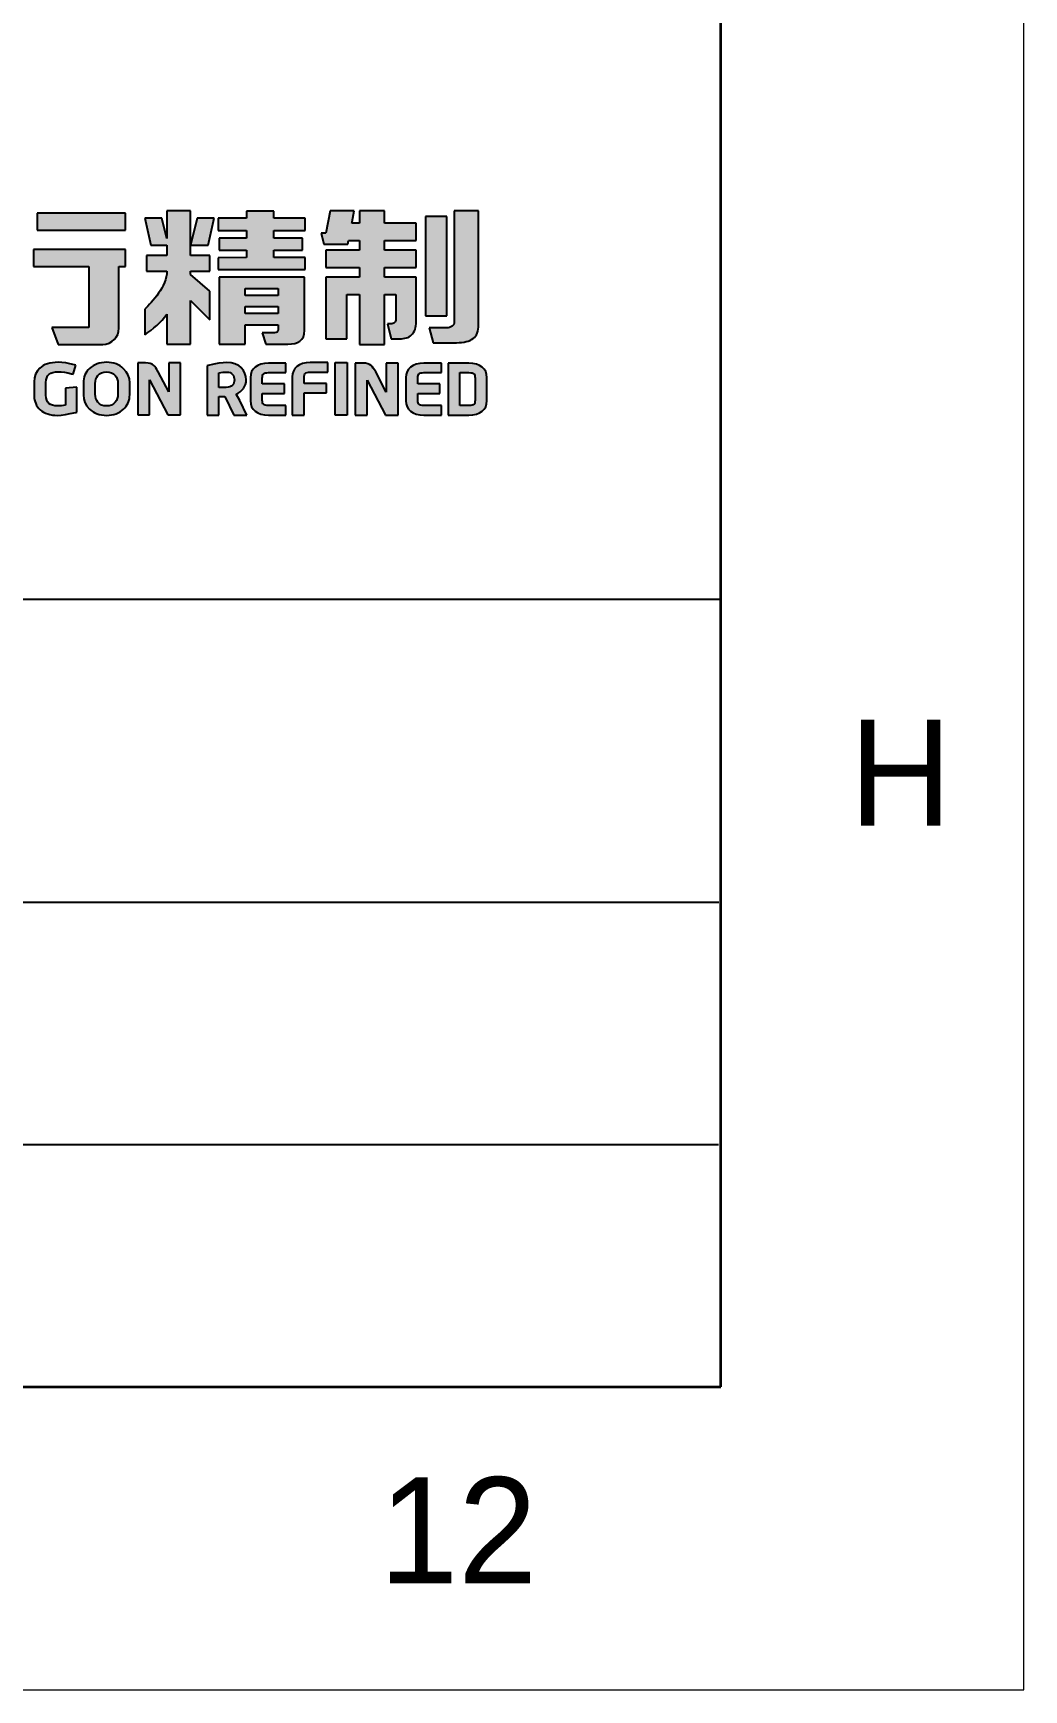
# Model space of a CAD drawing. Extents: x 1129386 to 1341523, y 309636 to 351636.
# Drawn here: x 1338255 to 1341523, y 309636 to 315104 of the extents above; entities that cross this region are included whole.
import ezdxf

# ---------------------------------------------------------------- set-up
doc = ezdxf.new("R2010")
doc.units = 0
doc.header["$LTSCALE"] = 1000
doc.header["$MEASUREMENT"] = 0
doc.linetypes.add('SLD-实线', pattern=[0, 0])
doc.layers.add('LOGO层', color=152, linetype='SLD-实线')
doc.layers.add('实线层', color=7, linetype='SLD-实线', lineweight=35)
doc.styles.add('SLDTEXTSTYLE1', font='')
doc.styles.get('SLDTEXTSTYLE1').set_extended_font_data('汉仪长仿宋体')

# ---------------------------------------------------------------- blocks, each defined once
blk = doc.blocks.new('块1')
at = {"layer": 'LOGO层'}
for points in [[(26.117, 4.443), (25.311, 4.443), (25.002, 3.172), (25.002, 4.792), (23.891, 4.792), (23.891, 3.483), (23.657, 4.443), (22.852, 4.443), (23.137, 3.172), (23.891, 3.172), (23.891, 2.691), (22.936, 2.691), (22.936, 1.951), (23.891, 1.951), (23.883, 1.814), (23.86, 1.678), (23.823, 1.542), (23.775, 1.409), (23.716, 1.278), (23.649, 1.15), (23.575, 1.025), (23.495, 0.905), (23.411, 0.789), (23.325, 0.679), (23.239, 0.575), (23.153, 0.477), (23.07, 0.386), (22.991, 0.302), (22.918, 0.227), (22.852, 0.161), (22.852, -1.049), (22.995, -0.949), (23.137, -0.842), (23.276, -0.729), (23.411, -0.61), (23.542, -0.486), (23.666, -0.356), (23.783, -0.222), (23.891, -0.083), (23.891, -1.497), (25.002, -1.497), (25.002, 0.559), (25.908, -0.352), (25.908, 1.013), (25.002, 1.798), (25.002, 1.951), (25.908, 1.951), (25.908, 2.691), (25.002, 2.691), (25.002, 3.172), (25.831, 3.172)], [(28.932, 3.508), (28.932, 3.871), (30.412, 3.871), (30.412, 4.443), (28.932, 4.443), (28.932, 4.785), (28.722, 4.785), (27.645, 4.785), (27.638, 4.785), (27.638, 4.443), (26.303, 4.443), (26.303, 3.871), (27.638, 3.871), (27.638, 3.508), (26.357, 3.508), (26.357, 2.943), (27.638, 2.943), (27.638, 2.587), (26.303, 2.586), (26.303, 2.035), (30.412, 2.035), (30.412, 2.587), (28.932, 2.587), (28.932, 2.943), (30.289, 2.943), (30.289, 3.508)], [(35.641, 4.215), (34.152, 4.215), (34.152, 4.792), (33.858, 4.792), (32.977, 4.792), (32.977, 4.215), (32.609, 4.215), (32.62, 4.275), (32.722, 4.792), (31.593, 4.792), (31.388, 3.748), (31.168, 3.748), (31.286, 3.229), (32.416, 3.229), (32.449, 3.4), (32.977, 3.4), (32.977, 2.94), (31.388, 2.94), (31.388, 2.125), (32.977, 2.125), (32.977, 1.665), (32.372, 1.665), (31.388, 1.665), (31.388, 1.591), (31.384, -1.243), (32.155, -1.243), (32.372, -1.243), (32.372, 0.85), (32.977, 0.85), (32.977, -1.423), (32.977, -1.502), (34.152, -1.502), (34.152, 0.85), (34.688, 0.85), (34.688, -0.303), (34.684, -0.356), (34.672, -0.403), (34.651, -0.442), (34.622, -0.474), (34.585, -0.499), (34.54, -0.517), (34.487, -0.527), (34.425, -0.531), (34.288, -0.531), (34.465, -1.243), (34.746, -1.243), (34.851, -1.242), (34.946, -1.237), (35.032, -1.229), (35.11, -1.216), (35.182, -1.198), (35.248, -1.173), (35.309, -1.142), (35.367, -1.104), (35.421, -1.057), (35.472, -1.002), (35.518, -0.94), (35.557, -0.87), (35.59, -0.795), (35.615, -0.713), (35.63, -0.628), (35.636, -0.538), (35.636, 0.85), (35.636, 1.591), (35.636, 1.665), (34.152, 1.665), (34.152, 2.125), (35.636, 2.125), (35.636, 2.94), (34.152, 2.94), (34.152, 3.4), (35.641, 3.4)], [(21.933, 4.677), (17.775, 4.677), (17.775, 3.882), (21.933, 3.882)], [(36.085, -0.151), (37.091, -0.151), (37.091, 4.531), (36.085, 4.531)], [(21.933, 2.964), (17.598, 2.964), (17.598, 2.169), (20.212, 2.169), (20.212, -0.706), (18.473, -0.706), (18.766, -1.502), (20.865, -1.502), (21.019, -1.487), (21.164, -1.442), (21.294, -1.371), (21.408, -1.277), (21.502, -1.164), (21.572, -1.033), (21.617, -0.889), (21.633, -0.734), (21.633, 2.169), (21.933, 2.169)], [(24.537, -2.376), (23.981, -2.376), (23.981, -3.74), (23.48, -2.791), (23.423, -2.688), (23.368, -2.604), (23.318, -2.539), (23.27, -2.492), (23.195, -2.441), (23.107, -2.405), (23.005, -2.383), (22.89, -2.376), (22.519, -2.376), (22.519, -4.824), (23.076, -4.824), (23.076, -3.175), (23.938, -4.824), (24.537, -4.824)], [(28.318, -2.435), (28.173, -2.491), (28.051, -2.571), (27.955, -2.67), (27.886, -2.786), (27.844, -2.917), (27.831, -3.064), (27.831, -4.165), (27.844, -4.31), (27.885, -4.44), (27.953, -4.553), (28.047, -4.65), (28.171, -4.731), (28.317, -4.79), (28.486, -4.825), (28.676, -4.837), (29.504, -4.837), (29.504, -4.392), (28.676, -4.392), (28.594, -4.388), (28.527, -4.376), (28.474, -4.355), (28.437, -4.326), (28.419, -4.303), (28.403, -4.264), (28.392, -4.209), (28.387, -4.132), (28.387, -3.814), (29.438, -3.814), (29.438, -3.369), (28.387, -3.369), (28.387, -3.098), (28.392, -3.02), (28.404, -2.963), (28.42, -2.924), (28.437, -2.899), (28.475, -2.87), (28.527, -2.85), (28.594, -2.838), (28.676, -2.834), (29.504, -2.834), (29.504, -2.389), (28.676, -2.389), (28.486, -2.4)], [(30.373, -2.937), (30.389, -2.897), (30.407, -2.872), (30.444, -2.844), (30.497, -2.824), (30.564, -2.811), (30.646, -2.807), (31.473, -2.807), (31.473, -2.362), (30.646, -2.362), (30.456, -2.374), (30.288, -2.408), (30.143, -2.465), (30.021, -2.545), (29.925, -2.644), (29.856, -2.759), (29.814, -2.891), (29.8, -3.038), (29.8, -4.837), (30.357, -4.837), (30.357, -3.788), (31.408, -3.788), (31.408, -3.343), (30.357, -3.343), (30.357, -3.072), (30.361, -2.994)], [(31.828, -2.362), (31.828, -4.837), (32.385, -4.837), (32.385, -2.362)], [(35.643, -2.435), (35.498, -2.491), (35.376, -2.571), (35.28, -2.67), (35.211, -2.786), (35.169, -2.917), (35.155, -3.064), (35.155, -4.165), (35.169, -4.31), (35.21, -4.44), (35.278, -4.553), (35.372, -4.65), (35.496, -4.731), (35.642, -4.79), (35.811, -4.825), (36.001, -4.837), (36.828, -4.837), (36.828, -4.392), (36.001, -4.392), (35.919, -4.388), (35.851, -4.376), (35.799, -4.355), (35.761, -4.326), (35.744, -4.303), (35.728, -4.264), (35.716, -4.209), (35.712, -4.132), (35.712, -3.814), (36.763, -3.814), (36.763, -3.369), (35.712, -3.369), (35.712, -3.098), (35.716, -3.02), (35.728, -2.963), (35.745, -2.924), (35.762, -2.899), (35.799, -2.87), (35.852, -2.85), (35.919, -2.838), (36.001, -2.834), (36.828, -2.834), (36.828, -2.389), (36.001, -2.389), (35.811, -2.4)]]:
    blk.add_hatch(color=256, dxfattribs=at).paths.add_polyline_path(points, flags=0)
at = {"layer": 'LOGO层', "true_color": 0x0077d4}
for points in [[(37.15, -0.722), (37.077, -0.727), (36.257, -0.725), (36.434, -1.423), (37.535, -1.423), (37.664, -1.42), (37.784, -1.411), (37.896, -1.396), (37.999, -1.374), (38.093, -1.347), (38.178, -1.314), (38.255, -1.275), (38.323, -1.229), (38.382, -1.177), (38.434, -1.116), (38.478, -1.046), (38.514, -0.968), (38.541, -0.882), (38.561, -0.787), (38.573, -0.684), (38.577, -0.572), (38.577, 4.792), (37.433, 4.792), (37.433, -0.451), (37.427, -0.507), (37.408, -0.559), (37.376, -0.606), (37.331, -0.648), (37.277, -0.683), (37.217, -0.708)], [(19.116, -3.564), (19.116, -4.369), (18.923, -4.396), (18.74, -4.405), (18.609, -4.398), (18.497, -4.375), (18.402, -4.337), (18.326, -4.283), (18.267, -4.212), (18.225, -4.126), (18.2, -4.023), (18.192, -3.903), (18.192, -3.3), (18.2, -3.179), (18.227, -3.075), (18.271, -2.988), (18.334, -2.918), (18.416, -2.863), (18.516, -2.825), (18.636, -2.802), (18.775, -2.795), (18.913, -2.801), (19.064, -2.818), (19.227, -2.848), (19.4, -2.89), (19.473, -2.909), (19.599, -2.48), (19.534, -2.463), (19.322, -2.414), (19.124, -2.378), (18.941, -2.357), (18.773, -2.349), (18.633, -2.354), (18.502, -2.366), (18.379, -2.387), (18.265, -2.417), (18.16, -2.455), (18.064, -2.501), (17.978, -2.555), (17.9, -2.617), (17.785, -2.748), (17.702, -2.9), (17.652, -3.075), (17.635, -3.27), (17.635, -3.933), (17.64, -4.031), (17.653, -4.125), (17.675, -4.214), (17.707, -4.298), (17.747, -4.378), (17.796, -4.452), (17.854, -4.522), (17.92, -4.586), (17.998, -4.648), (18.082, -4.701), (18.174, -4.747), (18.273, -4.784), (18.379, -4.813), (18.492, -4.833), (18.612, -4.846), (18.738, -4.85), (18.912, -4.841), (19.113, -4.814), (19.34, -4.769), (19.592, -4.707), (19.642, -4.693), (19.642, -3.524)], [(34.233, -2.389), (34.233, -3.753), (33.732, -2.804), (33.675, -2.701), (33.621, -2.617), (33.57, -2.551), (33.522, -2.505), (33.447, -2.454), (33.358, -2.418), (33.256, -2.396), (33.141, -2.389), (32.771, -2.389), (32.771, -4.837), (33.328, -4.837), (33.328, -3.188), (34.189, -4.837), (34.789, -4.837), (34.789, -2.389)]]:
    blk.add_hatch(color=152, dxfattribs=at).paths.add_polyline_path(points, flags=0)
at = {"layer": 'LOGO层'}
h = blk.add_hatch(color=256, dxfattribs=at)
h.paths.add_polyline_path([(30.38, 1.665), (26.349, 1.665), (26.349, -1.49), (27.584, -1.49), (27.584, -0.582), (29.136, -0.582), (29.136, -0.82), (29.126, -0.878), (29.093, -0.919), (29.038, -0.944), (28.962, -0.952), (28.38, -0.952), (28.557, -1.49), (29.597, -1.49), (29.767, -1.481), (29.916, -1.455), (30.046, -1.411), (30.155, -1.35), (30.254, -1.259), (30.324, -1.144), (30.366, -1.007), (30.38, -0.848)], flags=0)
h.paths.add_polyline_path([(29.136, 0.8), (27.584, 0.8), (27.584, 1.135), (29.136, 1.135)], flags=0)
h.paths.add_polyline_path([(29.136, -0.045), (27.584, -0.045), (27.584, 0.276), (29.136, 0.276)], flags=0)
at = {"layer": 'LOGO层', "true_color": 0x0077d4}
h = blk.add_hatch(color=152, dxfattribs=at)
h.paths.add_polyline_path([(21.17, -2.354), (21.05, -2.349), (20.929, -2.354), (20.814, -2.368), (20.705, -2.39), (20.601, -2.422), (20.504, -2.462), (20.412, -2.512), (20.327, -2.57), (20.248, -2.637), (20.18, -2.707), (20.121, -2.782), (20.071, -2.861), (20.03, -2.945), (19.998, -3.033), (19.975, -3.125), (19.961, -3.222), (19.957, -3.322), (19.957, -3.874), (19.975, -4.069), (20.029, -4.247), (20.119, -4.41), (20.244, -4.555), (20.324, -4.624), (20.41, -4.684), (20.502, -4.734), (20.6, -4.776), (20.704, -4.808), (20.814, -4.831), (20.929, -4.845), (21.05, -4.85), (21.17, -4.845), (21.284, -4.832), (21.393, -4.809), (21.496, -4.777), (21.593, -4.736), (21.684, -4.686), (21.769, -4.627), (21.848, -4.559), (21.916, -4.489), (21.975, -4.414), (22.025, -4.335), (22.067, -4.252), (22.099, -4.164), (22.122, -4.071), (22.135, -3.975), (22.14, -3.874), (22.14, -3.322), (22.122, -3.131), (22.068, -2.954), (21.978, -2.793), (21.853, -2.648), (21.773, -2.578), (21.687, -2.518), (21.595, -2.466), (21.497, -2.424), (21.394, -2.392), (21.285, -2.368)], flags=0)
h.paths.add_polyline_path([(21.575, -3.244), (21.583, -3.352), (21.583, -3.845), (21.575, -3.953), (21.55, -4.054), (21.51, -4.146), (21.454, -4.229), (21.375, -4.306), (21.282, -4.362), (21.174, -4.394), (21.05, -4.405), (20.922, -4.394), (20.811, -4.362), (20.716, -4.307), (20.638, -4.229), (20.584, -4.147), (20.544, -4.056), (20.521, -3.955), (20.513, -3.845), (20.513, -3.352), (20.521, -3.242), (20.544, -3.142), (20.584, -3.051), (20.638, -2.97), (20.717, -2.893), (20.811, -2.838), (20.922, -2.805), (21.05, -2.794), (21.174, -2.805), (21.282, -2.838), (21.375, -2.894), (21.455, -2.971), (21.511, -3.053), (21.551, -3.144)], flags=0)
h = blk.add_hatch(color=152, dxfattribs=at)
h.paths.add_polyline_path([(27.323, -4.148), (27.152, -3.854), (27.256, -3.802), (27.348, -3.739), (27.428, -3.668), (27.497, -3.586), (27.555, -3.493), (27.596, -3.394), (27.621, -3.29), (27.63, -3.181), (27.615, -3.019), (27.571, -2.87), (27.499, -2.736), (27.398, -2.616), (27.26, -2.506), (27.099, -2.426), (26.917, -2.378), (26.713, -2.362), (26.539, -2.371), (26.337, -2.396), (26.104, -2.439), (25.839, -2.499), (25.788, -2.512), (25.788, -4.837), (26.345, -4.837), (26.345, -3.955), (26.626, -3.955), (27.039, -4.837), (27.653, -4.837)], flags=0)
h.paths.add_polyline_path([(27.052, -3.314), (27.024, -3.371), (26.985, -3.422), (26.928, -3.469), (26.858, -3.503), (26.776, -3.523), (26.68, -3.53), (26.345, -3.53), (26.345, -2.846), (26.535, -2.817), (26.715, -2.807), (26.799, -2.814), (26.872, -2.835), (26.935, -2.87), (26.987, -2.92), (27.025, -2.974), (27.052, -3.036), (27.068, -3.105), (27.073, -3.181), (27.068, -3.251)], flags=0)
at = {"layer": 'LOGO层'}
h = blk.add_hatch(color=256, dxfattribs=at)
h.paths.add_polyline_path([(38.848, -2.67), (38.752, -2.571), (38.63, -2.492), (38.485, -2.435), (38.317, -2.4), (38.127, -2.389), (37.699, -2.389), (37.3, -2.389), (37.142, -2.389), (37.142, -4.837), (37.3, -4.837), (37.699, -4.837), (38.127, -4.837), (38.317, -4.825), (38.486, -4.79), (38.632, -4.731), (38.756, -4.65), (38.85, -4.553), (38.918, -4.44), (38.959, -4.31), (38.973, -4.165), (38.973, -3.064), (38.959, -2.917), (38.917, -2.786)], flags=0)
h.paths.add_polyline_path([(38.412, -3.02), (38.416, -3.098), (38.416, -4.132), (38.412, -4.209), (38.4, -4.265), (38.384, -4.303), (38.367, -4.326), (38.329, -4.355), (38.277, -4.376), (38.209, -4.388), (38.127, -4.392), (37.699, -4.392), (37.699, -2.834), (38.127, -2.834), (38.209, -2.838), (38.276, -2.85), (38.329, -2.87), (38.366, -2.899), (38.383, -2.924), (38.4, -2.963)], flags=0)
for p, q in [((25.002, 4.792), (23.891, 4.792)), ((23.891, 4.792), (23.891, 3.483)), ((25.002, 3.172), (25.002, 4.792)), ((27.645, 4.785), (27.638, 4.785)), ((27.638, 4.785), (27.638, 4.443)), ((28.722, 4.785), (27.645, 4.785)), ((28.932, 4.785), (28.722, 4.785)), ((28.932, 4.443), (28.932, 4.785)), ((31.593, 4.792), (31.388, 3.748)), ((32.722, 4.792), (31.593, 4.792)), ((32.62, 4.275), (32.722, 4.792)), ((33.858, 4.792), (32.977, 4.792)), ((32.977, 4.792), (32.977, 4.215)), ((34.152, 4.792), (33.858, 4.792)), ((34.152, 4.215), (34.152, 4.792)), ((37.433, 4.792), (37.433, -0.451)), ((38.577, 4.792), (37.433, 4.792)), ((38.577, -0.572), (38.577, 4.792)), ((21.933, 4.677), (17.775, 4.677)), ((17.775, 4.677), (17.775, 3.882)), ((21.933, 3.882), (21.933, 4.677)), ((23.657, 4.443), (22.852, 4.443)), ((22.852, 4.443), (23.137, 3.172)), ((23.891, 3.483), (23.657, 4.443)), ((25.311, 4.443), (25.002, 3.172)), ((26.117, 4.443), (25.311, 4.443)), ((25.831, 3.172), (26.117, 4.443)), ((27.638, 4.443), (26.303, 4.443)), ((26.303, 4.443), (26.303, 3.871)), ((30.412, 4.443), (28.932, 4.443)), ((30.412, 3.871), (30.412, 4.443)), ((32.609, 4.215), (32.62, 4.275)), ((32.977, 4.215), (32.609, 4.215)), ((35.641, 4.215), (34.152, 4.215)), ((35.641, 3.4), (35.641, 4.215)), ((37.091, 4.531), (36.085, 4.531)), ((36.085, 4.531), (36.085, -0.151)), ((37.091, -0.151), (37.091, 4.531)), ((17.775, 3.882), (21.933, 3.882)), ((23.137, 3.172), (23.891, 3.172)), ((23.891, 3.172), (23.891, 2.691)), ((25.002, 2.691), (25.002, 3.172)), ((25.002, 3.172), (25.831, 3.172)), ((26.303, 3.871), (27.638, 3.871)), ((27.638, 3.508), (26.357, 3.508)), ((26.357, 3.508), (26.357, 2.943)), ((27.638, 3.871), (27.638, 3.508)), ((28.932, 3.508), (28.932, 3.871)), ((28.932, 3.871), (30.412, 3.871)), ((30.289, 3.508), (28.932, 3.508)), ((30.289, 2.943), (30.289, 3.508)), ((31.388, 3.748), (31.168, 3.748)), ((31.168, 3.748), (31.286, 3.229)), ((31.286, 3.229), (32.416, 3.229)), ((32.416, 3.229), (32.449, 3.4)), ((32.449, 3.4), (32.977, 3.4)), ((32.977, 3.4), (32.977, 2.94)), ((34.152, 2.94), (34.152, 3.4)), ((34.152, 3.4), (35.641, 3.4)), ((21.933, 2.964), (17.598, 2.964)), ((17.598, 2.964), (17.598, 2.169)), ((21.933, 2.169), (21.933, 2.964)), ((23.891, 2.691), (22.936, 2.691)), ((22.936, 2.691), (22.936, 1.951)), ((25.908, 2.691), (25.002, 2.691)), ((25.908, 1.951), (25.908, 2.691)), ((27.638, 2.587), (26.303, 2.586)), ((26.303, 2.586), (26.303, 2.035)), ((26.357, 2.943), (27.638, 2.943)), ((27.638, 2.943), (27.638, 2.587)), ((28.932, 2.587), (28.932, 2.943)), ((28.932, 2.943), (30.289, 2.943)), ((30.412, 2.587), (28.932, 2.587)), ((30.412, 2.035), (30.412, 2.587)), ((32.977, 2.94), (31.388, 2.94)), ((31.388, 2.94), (31.388, 2.125)), ((35.636, 2.94), (34.152, 2.94)), ((35.636, 2.125), (35.636, 2.94)), ((17.598, 2.169), (20.212, 2.169)), ((20.212, 2.169), (20.212, -0.706)), ((21.633, -0.734), (21.633, 2.169)), ((21.633, 2.169), (21.933, 2.169)), ((22.936, 1.951), (23.891, 1.951)), ((23.86, 1.678), (23.823, 1.542)), ((23.883, 1.814), (23.86, 1.678)), ((23.891, 1.951), (23.883, 1.814)), ((25.002, 1.798), (25.002, 1.951)), ((25.002, 1.951), (25.908, 1.951)), ((25.908, 1.013), (25.002, 1.798)), ((26.303, 2.035), (30.412, 2.035)), ((30.38, 1.665), (26.349, 1.665)), ((26.349, 1.665), (26.349, -1.49)), ((30.38, -0.848), (30.38, 1.665)), ((31.388, 1.591), (31.384, -1.243)), ((31.388, 2.125), (32.977, 2.125)), ((32.372, 1.665), (31.388, 1.665)), ((31.388, 1.665), (31.388, 1.591)), ((32.977, 1.665), (32.372, 1.665)), ((32.977, 2.125), (32.977, 1.665)), ((34.152, 1.665), (34.152, 2.125)), ((34.152, 2.125), (35.636, 2.125)), ((35.636, 1.665), (34.152, 1.665)), ((35.636, 1.591), (35.636, 1.665)), ((35.636, 0.85), (35.636, 1.591)), ((23.411, 0.789), (23.325, 0.679)), ((23.495, 0.905), (23.411, 0.789)), ((23.575, 1.025), (23.495, 0.905)), ((23.649, 1.15), (23.575, 1.025)), ((23.716, 1.278), (23.649, 1.15)), ((23.775, 1.409), (23.716, 1.278)), ((23.823, 1.542), (23.775, 1.409)), ((25.908, -0.352), (25.908, 1.013)), ((27.584, 1.135), (29.136, 1.135)), ((27.584, 0.8), (27.584, 1.135)), ((29.136, 0.8), (27.584, 0.8)), ((29.136, 1.135), (29.136, 0.8)), ((32.372, -1.243), (32.372, 0.85)), ((32.372, 0.85), (32.977, 0.85)), ((32.977, 0.85), (32.977, -1.423)), ((34.152, -1.502), (34.152, 0.85)), ((34.152, 0.85), (34.688, 0.85)), ((34.688, 0.85), (34.688, -0.303)), ((35.636, -0.538), (35.636, 0.85)), ((22.918, 0.227), (22.852, 0.161)), ((22.852, 0.161), (22.852, -1.049)), ((22.991, 0.302), (22.918, 0.227)), ((23.07, 0.386), (22.991, 0.302)), ((23.153, 0.477), (23.07, 0.386)), ((23.239, 0.575), (23.153, 0.477)), ((23.325, 0.679), (23.239, 0.575)), ((25.002, -1.497), (25.002, 0.559)), ((25.002, 0.559), (25.908, -0.352)), ((27.584, 0.276), (29.136, 0.276)), ((27.584, -0.045), (27.584, 0.276)), ((29.136, 0.276), (29.136, -0.045)), ((20.212, -0.706), (18.473, -0.706)), ((18.473, -0.706), (18.766, -1.502)), ((21.617, -0.889), (21.633, -0.734)), ((23.137, -0.842), (23.276, -0.729)), ((23.276, -0.729), (23.411, -0.61)), ((23.411, -0.61), (23.542, -0.486)), ((23.542, -0.486), (23.666, -0.356)), ((23.666, -0.356), (23.783, -0.222)), ((23.783, -0.222), (23.891, -0.083)), ((23.891, -0.083), (23.891, -1.497)), ((29.136, -0.045), (27.584, -0.045)), ((27.584, -1.49), (27.584, -0.582)), ((27.584, -0.582), (29.136, -0.582)), ((29.136, -0.582), (29.136, -0.82)), ((34.425, -0.531), (34.288, -0.531)), ((34.288, -0.531), (34.465, -1.243)), ((34.487, -0.527), (34.425, -0.531)), ((34.54, -0.517), (34.487, -0.527)), ((34.585, -0.499), (34.54, -0.517)), ((34.622, -0.474), (34.585, -0.499)), ((34.651, -0.442), (34.622, -0.474)), ((34.672, -0.403), (34.651, -0.442)), ((34.684, -0.356), (34.672, -0.403)), ((34.688, -0.303), (34.684, -0.356)), ((35.59, -0.795), (35.615, -0.713)), ((35.615, -0.713), (35.63, -0.628)), ((35.63, -0.628), (35.636, -0.538)), ((36.085, -0.151), (37.091, -0.151)), ((37.077, -0.727), (36.257, -0.725)), ((36.257, -0.725), (36.434, -1.423)), ((37.15, -0.722), (37.077, -0.727)), ((37.217, -0.708), (37.15, -0.722)), ((37.277, -0.683), (37.217, -0.708)), ((37.331, -0.648), (37.277, -0.683)), ((37.376, -0.606), (37.331, -0.648)), ((37.408, -0.559), (37.376, -0.606)), ((37.427, -0.507), (37.408, -0.559)), ((37.433, -0.451), (37.427, -0.507)), ((38.561, -0.787), (38.573, -0.684)), ((38.573, -0.684), (38.577, -0.572)), ((18.766, -1.502), (20.865, -1.502)), ((20.865, -1.502), (21.019, -1.487)), ((21.019, -1.487), (21.164, -1.442)), ((21.164, -1.442), (21.294, -1.371)), ((21.294, -1.371), (21.408, -1.277)), ((21.408, -1.277), (21.502, -1.164)), ((21.502, -1.164), (21.572, -1.033)), ((21.572, -1.033), (21.617, -0.889)), ((22.852, -1.049), (22.995, -0.949)), ((22.995, -0.949), (23.137, -0.842)), ((23.891, -1.497), (25.002, -1.497)), ((26.349, -1.49), (27.584, -1.49)), ((28.962, -0.952), (28.38, -0.952)), ((28.38, -0.952), (28.557, -1.49)), ((28.557, -1.49), (29.597, -1.49)), ((29.038, -0.944), (28.962, -0.952)), ((29.093, -0.919), (29.038, -0.944)), ((29.126, -0.878), (29.093, -0.919)), ((29.136, -0.82), (29.126, -0.878)), ((29.597, -1.49), (29.767, -1.481)), ((29.767, -1.481), (29.916, -1.455)), ((29.916, -1.455), (30.046, -1.411)), ((30.046, -1.411), (30.155, -1.35)), ((30.155, -1.35), (30.254, -1.259)), ((30.254, -1.259), (30.324, -1.144)), ((30.324, -1.144), (30.366, -1.007)), ((30.366, -1.007), (30.38, -0.848)), ((31.384, -1.243), (32.155, -1.243)), ((32.155, -1.243), (32.372, -1.243)), ((32.977, -1.423), (32.977, -1.502)), ((32.977, -1.502), (34.152, -1.502)), ((34.465, -1.243), (34.746, -1.243)), ((34.746, -1.243), (34.851, -1.242)), ((34.851, -1.242), (34.946, -1.237)), ((34.946, -1.237), (35.032, -1.229)), ((35.032, -1.229), (35.11, -1.216)), ((35.11, -1.216), (35.182, -1.198)), ((35.182, -1.198), (35.248, -1.173)), ((35.248, -1.173), (35.309, -1.142)), ((35.309, -1.142), (35.367, -1.104)), ((35.367, -1.104), (35.421, -1.057)), ((35.421, -1.057), (35.472, -1.002)), ((35.472, -1.002), (35.518, -0.94)), ((35.518, -0.94), (35.557, -0.87)), ((35.557, -0.87), (35.59, -0.795)), ((36.434, -1.423), (37.535, -1.423)), ((37.535, -1.423), (37.664, -1.42)), ((37.664, -1.42), (37.784, -1.411)), ((37.784, -1.411), (37.896, -1.396)), ((37.896, -1.396), (37.999, -1.374)), ((37.999, -1.374), (38.093, -1.347)), ((38.093, -1.347), (38.178, -1.314)), ((38.178, -1.314), (38.255, -1.275)), ((38.255, -1.275), (38.323, -1.229)), ((38.323, -1.229), (38.382, -1.177)), ((38.382, -1.177), (38.434, -1.116)), ((38.434, -1.116), (38.478, -1.046)), ((38.478, -1.046), (38.514, -0.968)), ((38.514, -0.968), (38.541, -0.882)), ((38.541, -0.882), (38.561, -0.787)), ((17.652, -3.075), (17.635, -3.27)), ((17.702, -2.9), (17.652, -3.075)), ((17.785, -2.748), (17.702, -2.9)), ((17.9, -2.617), (17.785, -2.748)), ((17.978, -2.555), (17.9, -2.617)), ((18.064, -2.501), (17.978, -2.555)), ((18.16, -2.455), (18.064, -2.501)), ((18.265, -2.417), (18.16, -2.455)), ((18.2, -3.179), (18.227, -3.075)), ((18.227, -3.075), (18.271, -2.988)), ((18.379, -2.387), (18.265, -2.417)), ((18.271, -2.988), (18.334, -2.918)), ((18.334, -2.918), (18.416, -2.863)), ((18.502, -2.366), (18.379, -2.387)), ((18.416, -2.863), (18.516, -2.825)), ((18.633, -2.354), (18.502, -2.366)), ((18.516, -2.825), (18.636, -2.802)), ((18.773, -2.349), (18.633, -2.354)), ((18.636, -2.802), (18.775, -2.795)), ((18.941, -2.357), (18.773, -2.349)), ((18.775, -2.795), (18.913, -2.801)), ((18.913, -2.801), (19.064, -2.818)), ((19.124, -2.378), (18.941, -2.357)), ((19.064, -2.818), (19.227, -2.848)), ((19.322, -2.414), (19.124, -2.378)), ((19.227, -2.848), (19.4, -2.89)), ((19.534, -2.463), (19.322, -2.414)), ((19.4, -2.89), (19.473, -2.909)), ((19.473, -2.909), (19.599, -2.48)), ((19.599, -2.48), (19.534, -2.463)), ((19.998, -3.033), (19.975, -3.125)), ((20.03, -2.945), (19.998, -3.033)), ((20.071, -2.861), (20.03, -2.945)), ((20.121, -2.782), (20.071, -2.861)), ((20.18, -2.707), (20.121, -2.782)), ((20.248, -2.637), (20.18, -2.707)), ((20.327, -2.57), (20.248, -2.637)), ((20.412, -2.512), (20.327, -2.57)), ((20.504, -2.462), (20.412, -2.512)), ((20.601, -2.422), (20.504, -2.462)), ((20.544, -3.142), (20.584, -3.051)), ((20.584, -3.051), (20.638, -2.97)), ((20.705, -2.39), (20.601, -2.422)), ((20.638, -2.97), (20.717, -2.893)), ((20.814, -2.368), (20.705, -2.39)), ((20.717, -2.893), (20.811, -2.838)), ((20.811, -2.838), (20.922, -2.805)), ((20.929, -2.354), (20.814, -2.368)), ((20.922, -2.805), (21.05, -2.794)), ((21.05, -2.349), (20.929, -2.354)), ((21.17, -2.354), (21.05, -2.349)), ((21.05, -2.794), (21.174, -2.805)), ((21.285, -2.368), (21.17, -2.354)), ((21.174, -2.805), (21.282, -2.838)), ((21.282, -2.838), (21.375, -2.894)), ((21.394, -2.392), (21.285, -2.368)), ((21.375, -2.894), (21.455, -2.971)), ((21.497, -2.424), (21.394, -2.392)), ((21.455, -2.971), (21.511, -3.053)), ((21.595, -2.466), (21.497, -2.424)), ((21.511, -3.053), (21.551, -3.144)), ((21.687, -2.518), (21.595, -2.466)), ((21.773, -2.578), (21.687, -2.518)), ((21.853, -2.648), (21.773, -2.578)), ((21.978, -2.793), (21.853, -2.648)), ((22.068, -2.954), (21.978, -2.793)), ((22.122, -3.131), (22.068, -2.954)), ((22.89, -2.376), (22.519, -2.376)), ((22.519, -2.376), (22.519, -4.824)), ((23.005, -2.383), (22.89, -2.376)), ((23.107, -2.405), (23.005, -2.383)), ((23.195, -2.441), (23.107, -2.405)), ((23.27, -2.492), (23.195, -2.441)), ((23.318, -2.539), (23.27, -2.492)), ((23.368, -2.604), (23.318, -2.539)), ((23.423, -2.688), (23.368, -2.604)), ((23.48, -2.791), (23.423, -2.688)), ((23.981, -3.74), (23.48, -2.791)), ((24.537, -2.376), (23.981, -2.376)), ((23.981, -2.376), (23.981, -3.74)), ((24.537, -4.824), (24.537, -2.376)), ((25.839, -2.499), (25.788, -2.512)), ((25.788, -2.512), (25.788, -4.837)), ((26.104, -2.439), (25.839, -2.499)), ((26.337, -2.396), (26.104, -2.439)), ((26.539, -2.371), (26.337, -2.396)), ((26.345, -2.846), (26.535, -2.817)), ((26.345, -3.53), (26.345, -2.846)), ((26.535, -2.817), (26.715, -2.807)), ((26.713, -2.362), (26.539, -2.371)), ((26.917, -2.378), (26.713, -2.362)), ((26.715, -2.807), (26.799, -2.814)), ((26.799, -2.814), (26.872, -2.835)), ((26.872, -2.835), (26.935, -2.87)), ((27.099, -2.426), (26.917, -2.378)), ((26.935, -2.87), (26.987, -2.92)), ((26.987, -2.92), (27.025, -2.974)), ((27.025, -2.974), (27.052, -3.036)), ((27.052, -3.036), (27.068, -3.105)), ((27.068, -3.105), (27.073, -3.181)), ((27.26, -2.506), (27.099, -2.426)), ((27.26, -2.506), (27.398, -2.616)), ((27.499, -2.736), (27.398, -2.616)), ((27.571, -2.87), (27.499, -2.736)), ((27.615, -3.019), (27.571, -2.87)), ((27.63, -3.181), (27.615, -3.019)), ((27.844, -2.917), (27.831, -3.064)), ((27.831, -3.064), (27.831, -4.165)), ((27.886, -2.786), (27.844, -2.917)), ((27.955, -2.67), (27.886, -2.786)), ((28.051, -2.571), (27.955, -2.67)), ((28.173, -2.491), (28.051, -2.571)), ((28.318, -2.435), (28.173, -2.491)), ((28.486, -2.4), (28.318, -2.435)), ((28.387, -3.098), (28.392, -3.02)), ((28.387, -3.369), (28.387, -3.098)), ((28.392, -3.02), (28.404, -2.963)), ((28.404, -2.963), (28.42, -2.924)), ((28.42, -2.924), (28.437, -2.899)), ((28.437, -2.899), (28.475, -2.87)), ((28.475, -2.87), (28.527, -2.85)), ((28.676, -2.389), (28.486, -2.4)), ((28.527, -2.85), (28.594, -2.838)), ((28.594, -2.838), (28.676, -2.834)), ((29.504, -2.389), (28.676, -2.389)), ((28.676, -2.834), (29.504, -2.834)), ((29.504, -2.834), (29.504, -2.389)), ((29.814, -2.891), (29.8, -3.038)), ((29.8, -3.038), (29.8, -4.837)), ((29.856, -2.759), (29.814, -2.891)), ((29.925, -2.644), (29.856, -2.759)), ((30.021, -2.545), (29.925, -2.644)), ((30.143, -2.465), (30.021, -2.545)), ((30.288, -2.408), (30.143, -2.465)), ((30.456, -2.374), (30.288, -2.408)), ((30.357, -3.072), (30.361, -2.994)), ((30.357, -3.343), (30.357, -3.072)), ((30.361, -2.994), (30.373, -2.937)), ((30.373, -2.937), (30.389, -2.897)), ((30.389, -2.897), (30.407, -2.872)), ((30.407, -2.872), (30.444, -2.844)), ((30.444, -2.844), (30.497, -2.824)), ((30.646, -2.362), (30.456, -2.374)), ((30.497, -2.824), (30.564, -2.811)), ((30.564, -2.811), (30.646, -2.807)), ((31.473, -2.362), (30.646, -2.362)), ((30.646, -2.807), (31.473, -2.807)), ((31.473, -2.807), (31.473, -2.362)), ((31.828, -2.362), (32.385, -2.362)), ((31.828, -4.837), (31.828, -2.362)), ((32.385, -2.362), (32.385, -4.837)), ((33.141, -2.389), (32.771, -2.389)), ((32.771, -2.389), (32.771, -4.837)), ((33.256, -2.396), (33.141, -2.389)), ((33.358, -2.418), (33.256, -2.396)), ((33.447, -2.454), (33.358, -2.418)), ((33.522, -2.505), (33.447, -2.454)), ((33.57, -2.551), (33.522, -2.505)), ((33.621, -2.617), (33.57, -2.551)), ((33.675, -2.701), (33.621, -2.617)), ((33.732, -2.804), (33.675, -2.701)), ((34.233, -3.753), (33.732, -2.804)), ((34.789, -2.389), (34.233, -2.389)), ((34.233, -2.389), (34.233, -3.753)), ((34.789, -4.837), (34.789, -2.389)), ((35.169, -2.917), (35.155, -3.064)), ((35.155, -3.064), (35.155, -4.165)), ((35.211, -2.786), (35.169, -2.917)), ((35.28, -2.67), (35.211, -2.786)), ((35.376, -2.571), (35.28, -2.67)), ((35.498, -2.491), (35.376, -2.571)), ((35.643, -2.435), (35.498, -2.491)), ((35.811, -2.4), (35.643, -2.435)), ((35.712, -3.098), (35.716, -3.02)), ((35.712, -3.369), (35.712, -3.098)), ((35.716, -3.02), (35.728, -2.963)), ((35.728, -2.963), (35.745, -2.924)), ((35.745, -2.924), (35.762, -2.899)), ((35.762, -2.899), (35.799, -2.87)), ((35.799, -2.87), (35.852, -2.85)), ((36.001, -2.389), (35.811, -2.4)), ((35.852, -2.85), (35.919, -2.838)), ((35.919, -2.838), (36.001, -2.834)), ((36.828, -2.389), (36.001, -2.389)), ((36.001, -2.834), (36.828, -2.834)), ((36.828, -2.834), (36.828, -2.389)), ((37.3, -2.389), (37.142, -2.389)), ((37.142, -2.389), (37.142, -4.837)), ((37.699, -2.389), (37.3, -2.389)), ((38.127, -2.389), (37.699, -2.389)), ((37.699, -4.392), (37.699, -2.834)), ((37.699, -2.834), (38.127, -2.834)), ((38.317, -2.4), (38.127, -2.389)), ((38.127, -2.834), (38.209, -2.838)), ((38.209, -2.838), (38.276, -2.85)), ((38.276, -2.85), (38.329, -2.87)), ((38.485, -2.435), (38.317, -2.4)), ((38.329, -2.87), (38.366, -2.899)), ((38.366, -2.899), (38.383, -2.924)), ((38.383, -2.924), (38.4, -2.963)), ((38.4, -2.963), (38.412, -3.02)), ((38.412, -3.02), (38.416, -3.098)), ((38.416, -3.098), (38.416, -4.132)), ((38.63, -2.492), (38.485, -2.435)), ((38.752, -2.571), (38.63, -2.492)), ((38.848, -2.67), (38.752, -2.571)), ((38.917, -2.786), (38.848, -2.67)), ((38.959, -2.917), (38.917, -2.786)), ((38.973, -3.064), (38.959, -2.917)), ((38.973, -4.165), (38.973, -3.064)), ((17.635, -3.27), (17.635, -3.933)), ((18.192, -3.3), (18.2, -3.179)), ((18.192, -3.903), (18.192, -3.3)), ((18.2, -4.023), (18.192, -3.903)), ((19.642, -3.524), (19.116, -3.564)), ((19.116, -3.564), (19.116, -4.369)), ((19.642, -4.693), (19.642, -3.524)), ((19.961, -3.222), (19.957, -3.322)), ((19.957, -3.322), (19.957, -3.874)), ((19.957, -3.874), (19.975, -4.069)), ((19.975, -3.125), (19.961, -3.222)), ((20.513, -3.352), (20.521, -3.242)), ((20.513, -3.845), (20.513, -3.352)), ((20.521, -3.955), (20.513, -3.845)), ((20.521, -3.242), (20.544, -3.142)), ((21.551, -3.144), (21.575, -3.244)), ((21.575, -3.244), (21.583, -3.352)), ((21.583, -3.845), (21.575, -3.953)), ((21.583, -3.352), (21.583, -3.845)), ((22.14, -3.322), (22.122, -3.131)), ((22.135, -3.975), (22.14, -3.874)), ((22.14, -3.874), (22.14, -3.322)), ((23.076, -4.824), (23.076, -3.175)), ((23.076, -3.175), (23.938, -4.824)), ((26.68, -3.53), (26.345, -3.53)), ((26.776, -3.523), (26.68, -3.53)), ((26.858, -3.503), (26.776, -3.523)), ((26.928, -3.469), (26.858, -3.503)), ((26.985, -3.422), (26.928, -3.469)), ((27.024, -3.371), (26.985, -3.422)), ((27.052, -3.314), (27.024, -3.371)), ((27.068, -3.251), (27.052, -3.314)), ((27.073, -3.181), (27.068, -3.251)), ((27.152, -3.854), (27.256, -3.802)), ((27.323, -4.148), (27.152, -3.854)), ((27.256, -3.802), (27.348, -3.739)), ((27.348, -3.739), (27.428, -3.668)), ((27.428, -3.668), (27.497, -3.586)), ((27.497, -3.586), (27.555, -3.493)), ((27.555, -3.493), (27.596, -3.394)), ((27.596, -3.394), (27.621, -3.29)), ((27.621, -3.29), (27.63, -3.181)), ((29.438, -3.369), (28.387, -3.369)), ((28.387, -4.132), (28.387, -3.814)), ((28.387, -3.814), (29.438, -3.814)), ((29.438, -3.814), (29.438, -3.369)), ((31.408, -3.343), (30.357, -3.343)), ((30.357, -4.837), (30.357, -3.788)), ((30.357, -3.788), (31.408, -3.788)), ((31.408, -3.788), (31.408, -3.343)), ((33.328, -4.837), (33.328, -3.188)), ((33.328, -3.188), (34.189, -4.837)), ((36.763, -3.369), (35.712, -3.369)), ((35.712, -4.132), (35.712, -3.814)), ((35.712, -3.814), (36.763, -3.814)), ((36.763, -3.814), (36.763, -3.369)), ((17.635, -3.933), (17.64, -4.031)), ((17.64, -4.031), (17.653, -4.125)), ((17.653, -4.125), (17.675, -4.214)), ((17.675, -4.214), (17.707, -4.298)), ((17.707, -4.298), (17.747, -4.378)), ((17.747, -4.378), (17.796, -4.452)), ((17.796, -4.452), (17.854, -4.522)), ((17.854, -4.522), (17.92, -4.586)), ((17.92, -4.586), (17.998, -4.648)), ((17.998, -4.648), (18.082, -4.701)), ((18.225, -4.126), (18.2, -4.023)), ((18.267, -4.212), (18.225, -4.126)), ((18.326, -4.283), (18.267, -4.212)), ((18.402, -4.337), (18.326, -4.283)), ((18.497, -4.375), (18.402, -4.337)), ((18.609, -4.398), (18.497, -4.375)), ((18.74, -4.405), (18.609, -4.398)), ((18.923, -4.396), (18.74, -4.405)), ((19.116, -4.369), (18.923, -4.396)), ((19.975, -4.069), (20.029, -4.247)), ((20.029, -4.247), (20.119, -4.41)), ((20.119, -4.41), (20.244, -4.555)), ((20.244, -4.555), (20.324, -4.624)), ((20.324, -4.624), (20.41, -4.684)), ((20.41, -4.684), (20.502, -4.734)), ((20.544, -4.056), (20.521, -3.955)), ((20.584, -4.147), (20.544, -4.056)), ((20.638, -4.229), (20.584, -4.147)), ((20.716, -4.307), (20.638, -4.229)), ((20.811, -4.362), (20.716, -4.307)), ((20.922, -4.394), (20.811, -4.362)), ((21.05, -4.405), (20.922, -4.394)), ((21.174, -4.394), (21.05, -4.405)), ((21.282, -4.362), (21.174, -4.394)), ((21.375, -4.306), (21.282, -4.362)), ((21.454, -4.229), (21.375, -4.306)), ((21.51, -4.146), (21.454, -4.229)), ((21.55, -4.054), (21.51, -4.146)), ((21.575, -3.953), (21.55, -4.054)), ((21.593, -4.736), (21.684, -4.686)), ((21.684, -4.686), (21.769, -4.627)), ((21.769, -4.627), (21.848, -4.559)), ((21.848, -4.559), (21.916, -4.489)), ((21.916, -4.489), (21.975, -4.414)), ((21.975, -4.414), (22.025, -4.335)), ((22.025, -4.335), (22.067, -4.252)), ((22.067, -4.252), (22.099, -4.164)), ((22.099, -4.164), (22.122, -4.071)), ((22.122, -4.071), (22.135, -3.975)), ((26.345, -4.837), (26.345, -3.955)), ((26.345, -3.955), (26.626, -3.955)), ((26.626, -3.955), (27.039, -4.837)), ((27.653, -4.837), (27.323, -4.148)), ((27.831, -4.165), (27.844, -4.31)), ((27.844, -4.31), (27.885, -4.44)), ((27.885, -4.44), (27.953, -4.553)), ((27.953, -4.553), (28.047, -4.65)), ((28.047, -4.65), (28.171, -4.731)), ((28.392, -4.209), (28.387, -4.132)), ((28.403, -4.264), (28.392, -4.209)), ((28.419, -4.303), (28.403, -4.264)), ((28.437, -4.326), (28.419, -4.303)), ((28.474, -4.355), (28.437, -4.326)), ((28.527, -4.376), (28.474, -4.355)), ((28.594, -4.388), (28.527, -4.376)), ((28.676, -4.392), (28.594, -4.388)), ((29.504, -4.392), (28.676, -4.392)), ((29.504, -4.837), (29.504, -4.392)), ((35.155, -4.165), (35.169, -4.31)), ((35.169, -4.31), (35.21, -4.44)), ((35.21, -4.44), (35.278, -4.553)), ((35.278, -4.553), (35.372, -4.65)), ((35.372, -4.65), (35.496, -4.731)), ((35.716, -4.209), (35.712, -4.132)), ((35.728, -4.264), (35.716, -4.209)), ((35.744, -4.303), (35.728, -4.264)), ((35.761, -4.326), (35.744, -4.303)), ((35.799, -4.355), (35.761, -4.326)), ((35.851, -4.376), (35.799, -4.355)), ((35.919, -4.388), (35.851, -4.376)), ((36.001, -4.392), (35.919, -4.388)), ((36.828, -4.392), (36.001, -4.392)), ((36.828, -4.837), (36.828, -4.392)), ((38.127, -4.392), (37.699, -4.392)), ((38.209, -4.388), (38.127, -4.392)), ((38.277, -4.376), (38.209, -4.388)), ((38.329, -4.355), (38.277, -4.376)), ((38.367, -4.326), (38.329, -4.355)), ((38.384, -4.303), (38.367, -4.326)), ((38.4, -4.265), (38.384, -4.303)), ((38.412, -4.209), (38.4, -4.265)), ((38.416, -4.132), (38.412, -4.209)), ((38.632, -4.731), (38.756, -4.65)), ((38.756, -4.65), (38.85, -4.553)), ((38.85, -4.553), (38.918, -4.44)), ((38.918, -4.44), (38.959, -4.31)), ((38.959, -4.31), (38.973, -4.165)), ((18.082, -4.701), (18.174, -4.747)), ((18.174, -4.747), (18.273, -4.784)), ((18.273, -4.784), (18.379, -4.813)), ((18.379, -4.813), (18.492, -4.833)), ((18.492, -4.833), (18.612, -4.846)), ((18.612, -4.846), (18.738, -4.85)), ((18.738, -4.85), (18.912, -4.841)), ((18.912, -4.841), (19.113, -4.814)), ((19.113, -4.814), (19.34, -4.769)), ((19.34, -4.769), (19.592, -4.707)), ((19.592, -4.707), (19.642, -4.693)), ((20.502, -4.734), (20.6, -4.776)), ((20.6, -4.776), (20.704, -4.808)), ((20.704, -4.808), (20.814, -4.831)), ((20.814, -4.831), (20.929, -4.845)), ((20.929, -4.845), (21.05, -4.85)), ((21.05, -4.85), (21.17, -4.845)), ((21.17, -4.845), (21.284, -4.832)), ((21.284, -4.832), (21.393, -4.809)), ((21.393, -4.809), (21.496, -4.777)), ((21.496, -4.777), (21.593, -4.736)), ((22.519, -4.824), (23.076, -4.824)), ((23.938, -4.824), (24.537, -4.824)), ((25.788, -4.837), (26.345, -4.837)), ((27.039, -4.837), (27.653, -4.837)), ((28.171, -4.731), (28.317, -4.79)), ((28.317, -4.79), (28.486, -4.825)), ((28.486, -4.825), (28.676, -4.837)), ((28.676, -4.837), (29.504, -4.837)), ((29.8, -4.837), (30.357, -4.837)), ((32.385, -4.837), (31.828, -4.837)), ((32.771, -4.837), (33.328, -4.837)), ((34.189, -4.837), (34.789, -4.837)), ((35.496, -4.731), (35.642, -4.79)), ((35.642, -4.79), (35.811, -4.825)), ((35.811, -4.825), (36.001, -4.837)), ((36.001, -4.837), (36.828, -4.837)), ((37.142, -4.837), (37.3, -4.837)), ((37.3, -4.837), (37.699, -4.837)), ((37.699, -4.837), (38.127, -4.837)), ((38.127, -4.837), (38.317, -4.825)), ((38.317, -4.825), (38.486, -4.79)), ((38.486, -4.79), (38.632, -4.731))]:
    blk.add_line(p, q, dxfattribs=at)

msp = doc.modelspace()

# ---------------------------------------------------------------- linework, layer by layer
at = {"color": 7, "linetype": 'SLD-实线', "lineweight": 18}
for p, q in [((1341523.1, 309635.9), (1341523.1, 351635.9)), ((1282122.6, 309635.9), (1341523.1, 309635.9))]:
    msp.add_line(p, q, dxfattribs=at)
at = {"layer": '实线层', "color": 7, "lineweight": 35}
for p, q in [((1340523.1, 310635.9), (1340523.1, 350635.9)), ((1282122.6, 310635.9), (1340523.1, 310635.9))]:
    msp.add_line(p, q, dxfattribs=at)
at = {"layer": '实线层', "lineweight": 25}
for p, q in [((1334523.1, 313235.9), (1340523.1, 313235.9)), ((1334516.5, 312235.9), (1340516.5, 312235.9)), ((1334515.5, 311435.9), (1340515.5, 311435.9))]:
    msp.add_line(p, q, dxfattribs=at)

# ---------------------------------------------------------------- block references
at = {"color": 7, "linetype": 'Continuous', "xscale": 70, "yscale": 70, "zscale": 70}
msp.add_blockref('块1', (1337023.4, 314182.1), dxfattribs=at)

# ---------------------------------------------------------------- texts
at = {"color": 7, "linetype": 'SLD-实线', "lineweight": 18, "char_height": 350, "attachment_point": 2, "style": 'SLDTEXTSTYLE1'}
for s, insert in [('H', (1341116.5, 312837.9)), ('12', (1339656.9, 310337.9))]:
    msp.add_mtext(s, dxfattribs=dict(at, insert=insert))

doc.saveas('drawing.dxf')
